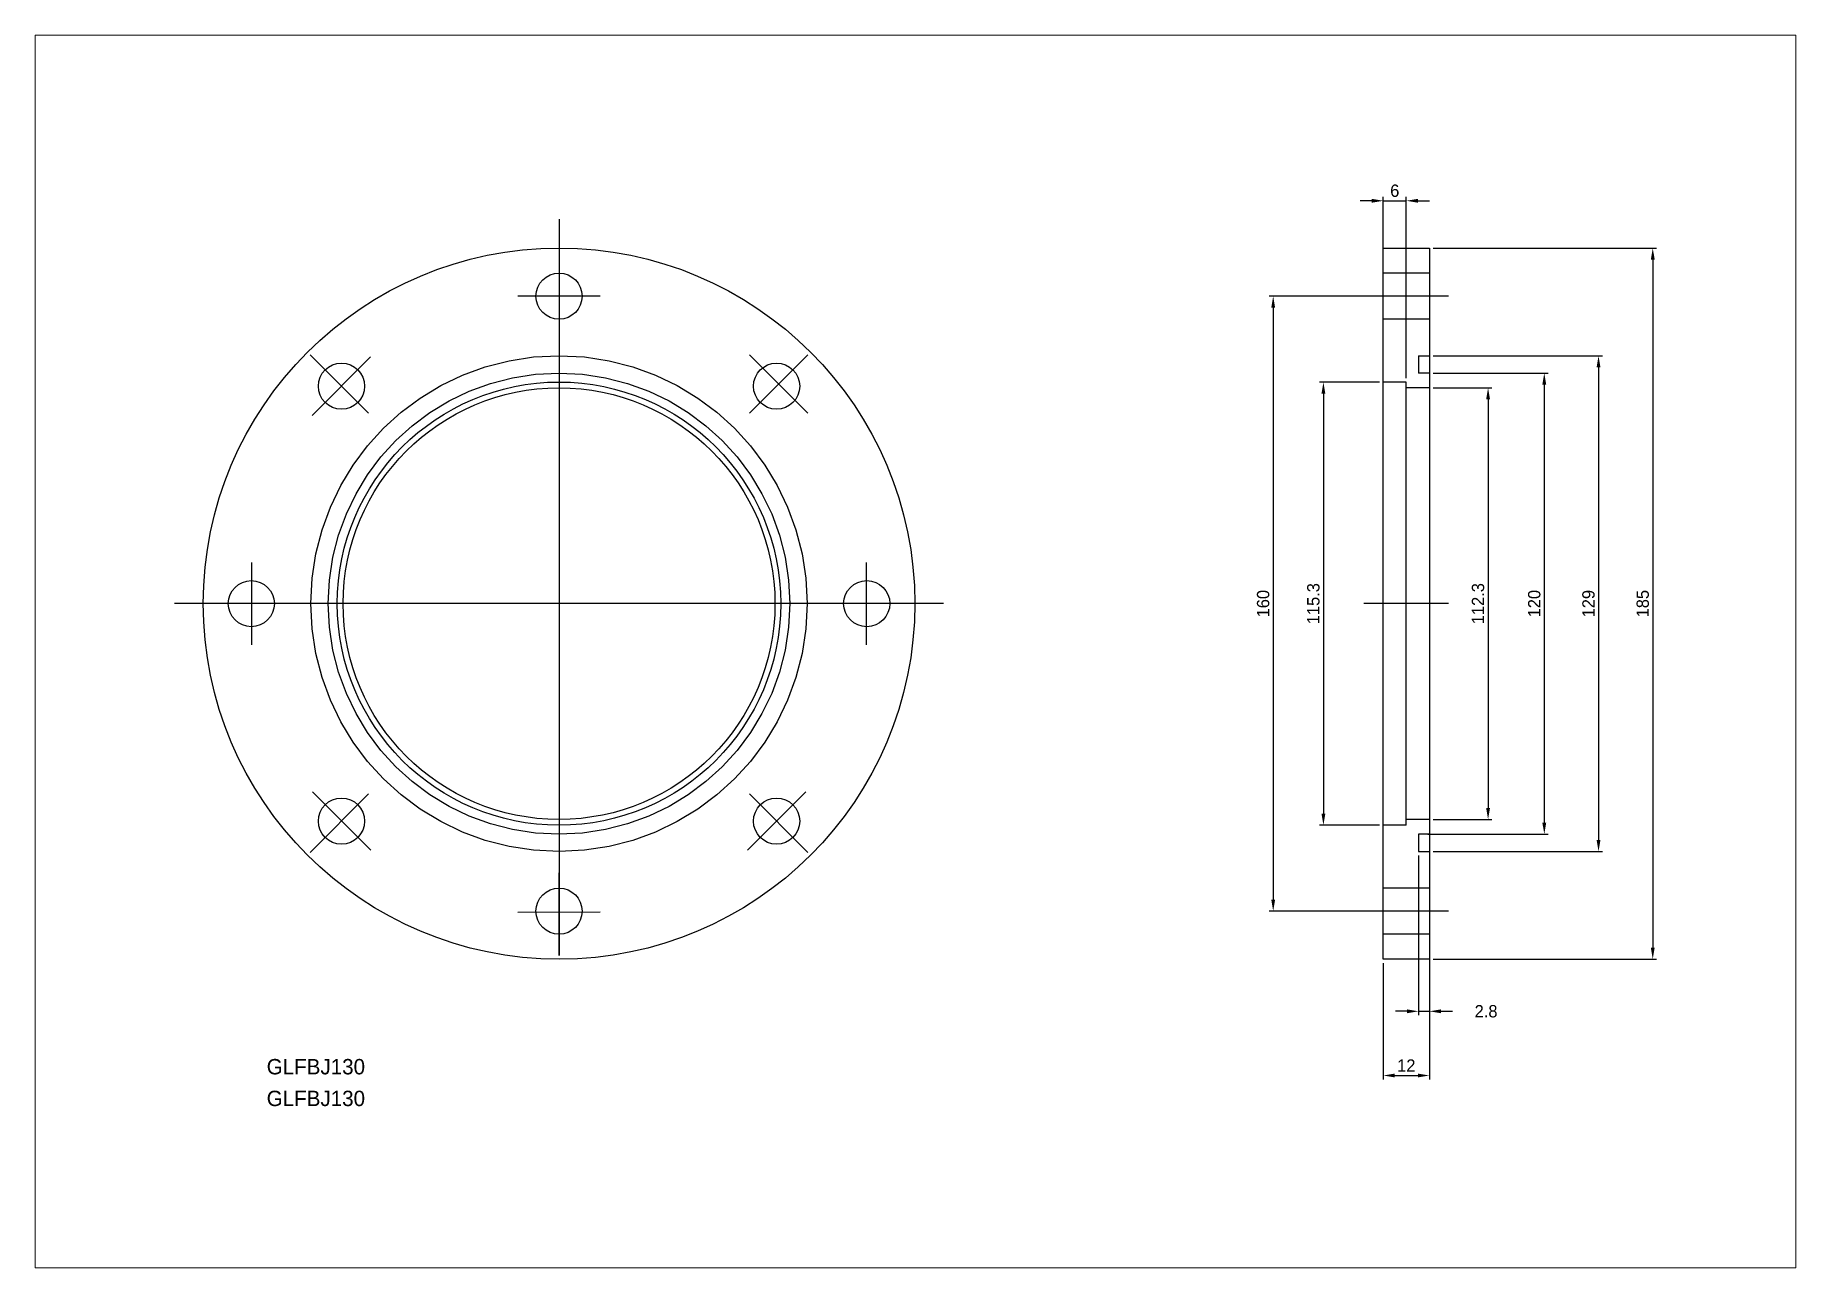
# Paper-space layout 'レイアウト1' of a CAD drawing. Extents: x 1.14 to 10.3, y 0.8 to 7.21.
# The model-space entities are those that its viewports show. They can reach past a viewport. Long polylines and large blocks are cut down to what shows.
import ezdxf

# ---------------------------------------------------------------- set-up
doc = ezdxf.new("R2010")
doc.units = 0
doc.header["$MEASUREMENT"] = 0
doc.linetypes.add('CENTER', pattern=[2, 1.25, -0.25, 0.25, -0.25])
doc.linetypes.add('DASHED', pattern=[0.75, 0.5, -0.25])
doc.layers.get('0').update_dxf_attribs({"linetype": 'CONTINUOUS'})
doc.layers.get('DEFPOINTS').update_dxf_attribs({"linetype": 'CONTINUOUS'})
doc.layers.add('CENTER', color=1, linetype='CENTER')
doc.dimstyles.new('MISUMI', dxfattribs={"dimtxt": 3.2, "dimasz": 3, "dimexe": 1, "dimexo": 1, "dimgap": 1, "dimtad": 1, "dimdec": 4, "dimdsep": 46, "dimtxsty": 'STANDARD', "dimcen": 0, "dimadec": 0, "dimazin": 0, "dimtfac": 0.6, "dimtdec": 4, "dimtix": 1, "dimtmove": 2, "dimatfit": 3, "dimfxl": 1, "dimtvp": 1, "dimtolj": 1, "dimarcsym": 0})

# ---------------------------------------------------------------- blocks, each defined once
blk = doc.blocks.new('*D19')
at = {"color": 0, "linetype": 'Continuous', "lineweight": -2}
for p, q in [((261.09, 162.35), (319.17, 162.35)), ((318.17, 159.35), (318.17, -19.65)), ((261.09, -22.65), (319.17, -22.65))]:
    blk.add_line(p, q, dxfattribs=at)
at = {"color": 0, "linetype": 'Continuous'}
for points in [[(317.67, 159.35), (318.67, 159.35), (318.17, 162.35)], [(317.67, -19.65), (318.67, -19.65), (318.17, -22.65)]]:
    blk.add_solid(points, dxfattribs=at)
at = {"layer": 'DEFPOINTS', "color": 0, "linetype": 'Continuous'}
for p in [(260.09, 162.35), (260.09, -22.65), (318.17, -22.65)]:
    blk.add_point(p, dxfattribs=at)
at = {"color": 0, "linetype": 'Continuous', "insert": (315.57, 69.85), "char_height": 3.2, "attachment_point": 5, "rotation": 90}
blk.add_mtext('\\A1;185', dxfattribs=at)
blk = doc.blocks.new('*D18')
at = {"color": 0, "linetype": 'Continuous', "lineweight": -2}
for p, q in [((247.09, 127.5), (231.54, 127.5)), ((232.54, 124.5), (232.54, 15.2)), ((247.09, 12.2), (231.54, 12.2))]:
    blk.add_line(p, q, dxfattribs=at)
at = {"color": 0, "linetype": 'Continuous'}
for points in [[(232.04, 124.5), (233.04, 124.5), (232.54, 127.5)], [(232.04, 15.2), (233.04, 15.2), (232.54, 12.2)]]:
    blk.add_solid(points, dxfattribs=at)
at = {"layer": 'DEFPOINTS', "color": 0, "linetype": 'Continuous'}
for p in [(248.09, 127.5), (232.54, 12.2), (248.09, 12.2)]:
    blk.add_point(p, dxfattribs=at)
at = {"color": 0, "linetype": 'Continuous', "insert": (229.94, 69.85), "char_height": 3.2, "attachment_point": 5, "rotation": 90}
blk.add_mtext('\\A1;115.3', dxfattribs=at)
blk = doc.blocks.new('*D17')
at = {"color": 0, "linetype": 'Continuous', "lineweight": -2}
for p, q in [((261.09, 126), (276.35, 126)), ((275.35, 123), (275.35, 16.7)), ((261.09, 13.7), (276.35, 13.7))]:
    blk.add_line(p, q, dxfattribs=at)
at = {"color": 0, "linetype": 'Continuous'}
for points in [[(274.85, 123), (275.85, 123), (275.35, 126)], [(274.85, 16.7), (275.85, 16.7), (275.35, 13.7)]]:
    blk.add_solid(points, dxfattribs=at)
at = {"layer": 'DEFPOINTS', "color": 0, "linetype": 'Continuous'}
for p in [(260.09, 126), (260.09, 13.7), (275.35, 13.7)]:
    blk.add_point(p, dxfattribs=at)
at = {"color": 0, "linetype": 'Continuous', "insert": (272.75, 69.85), "char_height": 3.2, "attachment_point": 5, "rotation": 90}
blk.add_mtext('\\A1;112.3', dxfattribs=at)
blk = doc.blocks.new('*D16')
at = {"color": 0, "linetype": 'Continuous', "lineweight": -2}
for p, q in [((247.09, 149.85), (218.48, 149.85)), ((219.48, 146.85), (219.48, -7.15)), ((247.09, -10.15), (218.48, -10.15))]:
    blk.add_line(p, q, dxfattribs=at)
at = {"color": 0, "linetype": 'Continuous'}
for points in [[(218.98, 146.85), (219.98, 146.85), (219.48, 149.85)], [(218.98, -7.15), (219.98, -7.15), (219.48, -10.15)]]:
    blk.add_solid(points, dxfattribs=at)
at = {"layer": 'DEFPOINTS', "color": 0, "linetype": 'Continuous'}
for p in [(248.09, 149.85), (219.48, -10.15), (248.09, -10.15)]:
    blk.add_point(p, dxfattribs=at)
at = {"color": 0, "linetype": 'Continuous', "insert": (216.88, 69.85), "char_height": 3.2, "attachment_point": 5, "rotation": 90}
blk.add_mtext('\\A1;160', dxfattribs=at)
blk = doc.blocks.new('*D15')
at = {"color": 0, "linetype": 'Continuous', "lineweight": -2}
for p, q in [((245.09, 174.66), (242.09, 174.66)), ((248.09, 128.5), (248.09, 175.66)), ((248.09, 174.66), (254.09, 174.66)), ((254.09, 128.5), (254.09, 175.66)), ((257.09, 174.66), (260.09, 174.66))]:
    blk.add_line(p, q, dxfattribs=at)
at = {"color": 0, "linetype": 'Continuous'}
for points in [[(245.09, 175.16), (245.09, 174.16), (248.09, 174.66)], [(257.09, 175.16), (257.09, 174.16), (254.09, 174.66)]]:
    blk.add_solid(points, dxfattribs=at)
at = {"layer": 'DEFPOINTS', "color": 0, "linetype": 'Continuous'}
for p in [(254.09, 174.66), (248.09, 127.5), (254.09, 127.5)]:
    blk.add_point(p, dxfattribs=at)
at = {"color": 0, "linetype": 'Continuous', "insert": (251.09, 177.26), "char_height": 3.2, "attachment_point": 5}
blk.add_mtext('\\A1;6', dxfattribs=at)
blk = doc.blocks.new('*D14')
at = {"color": 0, "linetype": 'Continuous', "lineweight": -2}
for p, q in [((261.09, 129.85), (290.97, 129.85)), ((289.97, 126.85), (289.97, 12.85)), ((259.69, 9.85), (290.97, 9.85))]:
    blk.add_line(p, q, dxfattribs=at)
at = {"color": 0, "linetype": 'Continuous'}
for points in [[(289.47, 126.85), (290.47, 126.85), (289.97, 129.85)], [(289.47, 12.85), (290.47, 12.85), (289.97, 9.85)]]:
    blk.add_solid(points, dxfattribs=at)
at = {"layer": 'DEFPOINTS', "color": 0, "linetype": 'Continuous'}
for p in [(260.09, 129.85), (258.69, 9.85), (289.97, 9.85)]:
    blk.add_point(p, dxfattribs=at)
at = {"color": 0, "linetype": 'Continuous', "insert": (287.37, 69.85), "char_height": 3.2, "attachment_point": 5, "rotation": 90}
blk.add_mtext('\\A1;120', dxfattribs=at)
blk = doc.blocks.new('*D13')
at = {"color": 0, "linetype": 'Continuous', "lineweight": -2}
for p, q in [((261.09, 134.35), (305.07, 134.35)), ((304.07, 131.35), (304.07, 8.35)), ((261.09, 5.35), (305.07, 5.35))]:
    blk.add_line(p, q, dxfattribs=at)
at = {"color": 0, "linetype": 'Continuous'}
for points in [[(303.57, 131.35), (304.57, 131.35), (304.07, 134.35)], [(303.57, 8.35), (304.57, 8.35), (304.07, 5.35)]]:
    blk.add_solid(points, dxfattribs=at)
at = {"layer": 'DEFPOINTS', "color": 0, "linetype": 'Continuous'}
for p in [(260.09, 134.35), (260.09, 5.35), (304.07, 5.35)]:
    blk.add_point(p, dxfattribs=at)
at = {"color": 0, "linetype": 'Continuous', "insert": (301.47, 69.85), "char_height": 3.2, "attachment_point": 5, "rotation": 90}
blk.add_mtext('\\A1;129', dxfattribs=at)
blk = doc.blocks.new('*D12')
at = {"color": 0, "linetype": 'Continuous', "lineweight": -2}
for p, q in [((257.29, 4.35), (257.29, -37.2)), ((260.09, 4.35), (260.09, -37.2)), ((254.29, -36.2), (251.29, -36.2)), ((257.29, -36.2), (260.09, -36.2)), ((263.09, -36.2), (266.09, -36.2))]:
    blk.add_line(p, q, dxfattribs=at)
at = {"color": 0, "linetype": 'Continuous'}
for points in [[(254.29, -35.7), (254.29, -36.7), (257.29, -36.2)], [(263.09, -35.7), (263.09, -36.7), (260.09, -36.2)]]:
    blk.add_solid(points, dxfattribs=at)
at = {"layer": 'DEFPOINTS', "color": 0, "linetype": 'Continuous'}
for p in [(257.29, 5.35), (260.09, 5.35), (260.09, -36.2)]:
    blk.add_point(p, dxfattribs=at)
at = {"color": 0, "linetype": 'Continuous', "insert": (274.83, -36.2), "char_height": 3.2, "attachment_point": 5}
blk.add_mtext('\\A1;2.8', dxfattribs=at)
blk = doc.blocks.new('*D11')
at = {"color": 0, "linetype": 'Continuous', "lineweight": -2}
for p, q in [((248.09, -23.65), (248.09, -53.9)), ((260.09, -23.65), (260.09, -53.9)), ((251.09, -52.9), (257.09, -52.9))]:
    blk.add_line(p, q, dxfattribs=at)
at = {"color": 0, "linetype": 'Continuous'}
for points in [[(251.09, -52.4), (251.09, -53.4), (248.09, -52.9)], [(257.09, -52.4), (257.09, -53.4), (260.09, -52.9)]]:
    blk.add_solid(points, dxfattribs=at)
at = {"layer": 'DEFPOINTS', "color": 0, "linetype": 'Continuous'}
for p in [(248.09, -22.65), (260.09, -22.65), (260.09, -52.9)]:
    blk.add_point(p, dxfattribs=at)
at = {"color": 0, "linetype": 'Continuous', "insert": (254.09, -50.3), "char_height": 3.2, "attachment_point": 5}
blk.add_mtext('\\A1;12', dxfattribs=at)

msp = doc.modelspace()

# ---------------------------------------------------------------- linework, layer by layer
at = {"color": 7, "linetype": 'Continuous'}
for p, q in [((248.0908, 162.35492), (260.0908, 162.35492)), ((248.0908, -22.64508), (248.0908, 162.35492)), ((260.0908, 162.35492), (260.0908, -22.64508)), ((260.0908, -22.64508), (248.0908, -22.64508))]:
    msp.add_line(p, q, dxfattribs=at)
at = {"color": 3, "linetype": 'DASHED'}
for p, q in [((260.0908, 155.85492), (248.0908, 155.85492)), ((260.0908, 143.85492), (248.0908, 143.85492)), ((257.2908, 134.35492), (260.0908, 134.35492)), ((257.2908, 134.35492), (257.2908, 129.85492)), ((260.0908, 129.85492), (257.2908, 129.85492)), ((254.0908, 127.50492), (248.0908, 127.50492)), ((254.0908, 12.20492), (254.0908, 127.50492)), ((260.0908, 126.00492), (254.0908, 126.00492)), ((254.0908, 12.20492), (248.0908, 12.20492)), ((260.0908, 13.70492), (254.0908, 13.70492)), ((260.0908, 9.85492), (257.2908, 9.85492)), ((257.2908, 9.85492), (257.2908, 5.35492)), ((257.2908, 5.35492), (260.0908, 5.35492)), ((260.0908, -4.14508), (248.0908, -4.14508)), ((260.0908, -16.14508), (248.0908, -16.14508))]:
    msp.add_line(p, q, dxfattribs=at)
at = {"color": 7, "linetype": 'Continuous'}
for centre, radius in [((33.80858, 69.85492), 92.5), ((33.80858, 149.85492), 6), ((33.80858, 149.85492), 6), ((-22.75996, 126.42347), 6), ((-22.75996, 126.42347), 6), ((90.37712, 126.42347), 6), ((33.80858, 69.85492), 57.65), ((33.80858, 69.85492), 56.15), ((-46.19142, 69.85492), 6), ((-46.19142, 69.85492), 6), ((113.80858, 69.85492), 6), ((113.80858, 69.85492), 6), ((-22.75996, 13.28638), 6), ((-22.75996, 13.28638), 6), ((90.37712, 13.28638), 6), ((90.37712, 13.28638), 6), ((33.80858, -10.14508), 6), ((33.80858, -10.14508), 6)]:
    msp.add_circle(centre, radius, dxfattribs=at)
at = {"color": 3, "linetype": 'DASHED'}
for radius in [64.5, 60]:
    msp.add_circle((33.80858, 69.85492), radius, dxfattribs=at)
at = {"layer": 'CENTER', "color": 1, "linetype": 'CENTER'}
for p, q in [((33.80858, 169.85492), (33.80858, -21.64508)), ((44.54592, 149.86446), (23.07124, 149.84538)), ((265.0908, 149.85492), (243.0908, 149.85492)), ((-30.89169, 134.55519), (-15.70679, 119.37029)), ((-30.89169, 134.55519), (-15.70679, 119.37029)), ((-15.17426, 134.02266), (-30.34566, 118.82427)), ((98.51559, 119.37704), (83.31721, 134.54845)), ((98.50885, 134.55519), (83.32395, 119.37029)), ((-46.15515, 80.59226), (-46.13607, 59.11758)), ((113.72538, 59.11758), (113.7063, 80.59226)), ((133.80858, 69.85492), (-66.19142, 69.85492)), ((265.0908, 69.85492), (243.0908, 69.85492)), ((-15.70679, 20.33955), (-30.89169, 5.15465)), ((-30.89169, 5.15465), (-15.70679, 20.33955)), ((-30.32289, 20.90834), (-15.12451, 5.73694)), ((82.79142, 5.68719), (97.96282, 20.88557)), ((83.32395, 20.33955), (98.50885, 5.15465)), ((98.50885, 5.15465), (83.32395, 20.33955)), ((33.80858, -21.64508), (33.80858, -0.17039)), ((23.07124, -10.37518), (44.54592, -10.3561)), ((265.0908, -10.14508), (243.0908, -10.14508))]:
    msp.add_line(p, q, dxfattribs=at)

# ---------------------------------------------------------------- texts
at = {"color": 7, "linetype": 'Continuous'}
for p in [(-42.19451, -52.60645), (-42.19451, -60.8559)]:
    msp.add_text('GLFBJ130', height=4, dxfattribs=at).set_placement(p)

# ---------------------------------------------------------------- dimensions: what is measured, and where the dimension line sits
for base, p1, p2, picture, middle in [((254.0908, 174.66268), (248.0908, 127.50492), (254.0908, 127.50492), '*D15', (251.0908, 177.26268)), ((260.0908, -52.89882), (248.0908, -22.64508), (260.0908, -22.64508), '*D11', (254.0908, -50.29882))]:
    dim = msp.add_linear_dim(base=base, p1=p1, p2=p2, dimstyle='MISUMI', dxfattribs=at)
    dim.commit()
    dim.dimension.update_dxf_attribs({"geometry": picture, "text_midpoint": middle})
for base, p1, p2, picture, middle in [((318.17041, -22.64508), (260.0908, 162.35492), (260.0908, -22.64508), '*D19', (315.57041, 69.85492)), ((219.48344, -10.14508), (248.0908, 149.85492), (248.0908, -10.14508), '*D16', (216.88344, 69.85492)), ((304.07227, 5.35492), (260.0908, 134.35492), (260.0908, 5.35492), '*D13', (301.47227, 69.85492)), ((289.97413, 9.85492), (260.0908, 129.85492), (258.6908, 9.85492), '*D14', (287.37413, 69.85492)), ((232.53727, 12.20492), (248.0908, 127.50492), (248.0908, 12.20492), '*D18', (229.93727, 69.85492)), ((275.35384, 13.70492), (260.0908, 126.00492), (260.0908, 13.70492), '*D17', (272.75384, 69.85492))]:
    dim = msp.add_linear_dim(base=base, p1=p1, p2=p2, angle=90, dimstyle='MISUMI', dxfattribs=at)
    dim.commit()
    dim.dimension.update_dxf_attribs({"geometry": picture, "text_midpoint": middle})
dim = msp.add_linear_dim(base=(260.0908, -36.19706), p1=(257.2908, 5.35492), p2=(260.0908, 5.35492), dimstyle='MISUMI', dxfattribs=at)
dim.commit()
dim.dimension.update_dxf_attribs({"geometry": '*D12', "text_midpoint": (274.83169, -36.19706), "dimtype": 160})

psp = doc.layouts.new('レイアウト1')

# ---------------------------------------------------------------- viewports
at = {"layer": '0', "color": 7, "linetype": 'Continuous'}
psp.add_viewport(center=(5.7217, 4.0083), size=(9.1547, 6.413333), view_center_point=(126.4895, 57.40339), view_height=320.666653, dxfattribs=at)

doc.saveas('drawing.dxf')
